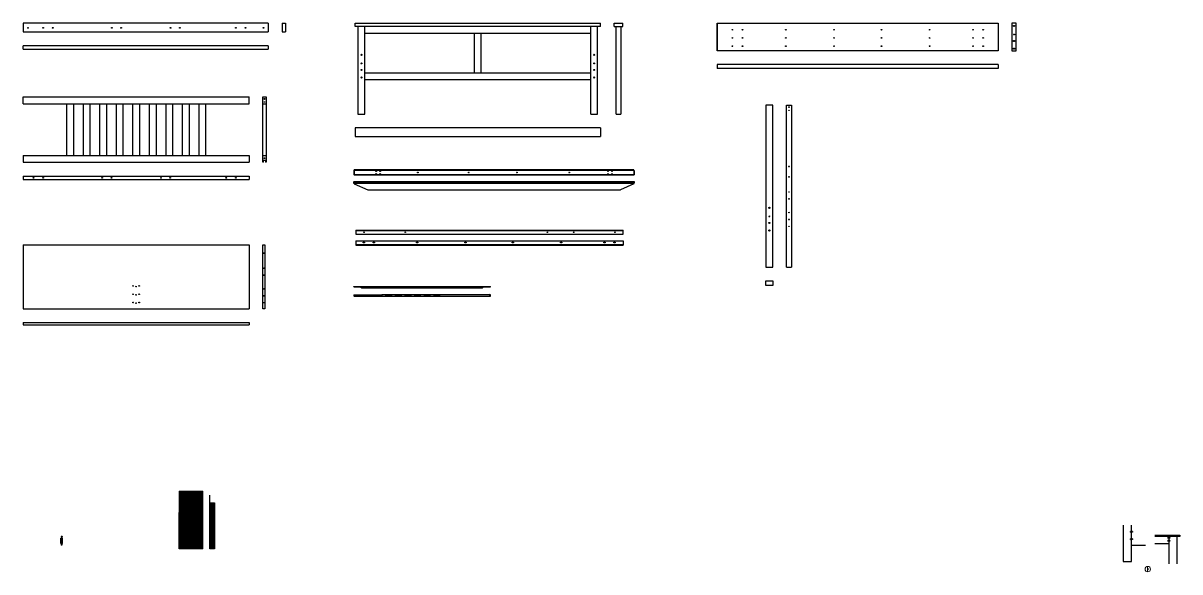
# Model space of a CAD drawing. Header units: millimetres. Extents: x 2629 to 4319, y -221 to 565.
# Drawn here: x 2629 to 3469, y -190 to 208 of the extents above; entities that cross this region are included whole.
import ezdxf

# ---------------------------------------------------------------- set-up
doc = ezdxf.new("R2010")
doc.units = ezdxf.units.MM
doc.linetypes.add('DASHED', pattern=[0.75, 0.5, -0.25])
for name, color, linetype, lineweight in [('A-SECT-MCUT', 8, 'Continuous', 25), ('linea tratteggiata', 111, 'Continuous', 18), ('sezionata', 2, 'Continuous', 18), ('struttura', 7, 'Continuous', 30)]:
    doc.layers.add(name, color=color, linetype=linetype, lineweight=lineweight)
doc.layers.add('giunzioni', color=5, linetype='Continuous')
doc.layers.add('riquadro', color=7, linetype='Continuous', true_color=0xffffff)

msp = doc.modelspace()

# ---------------------------------------------------------------- hatches: boundary and pattern name
at = {"layer": 'sezionata'}
h = msp.add_hatch(dxfattribs=at)
h.set_pattern_fill('ANSI31', color=256, scale=0.17)
h.paths.add_polyline_path([(2747.56, -146.89), (2745.66, -146.89), (2745.66, -146.29), (2747.56, -146.29), (2747.56, -131.49), (2742.56, -131.49), (2742.56, -146.89), (2742.56, -173.26), (2747.56, -173.26), (2747.56, -162.89), (2745.66, -162.89), (2745.66, -162.29), (2747.32, -162.29), (2747.56, -162.04), (2747.56, -157.76), (2747.31, -157.76), (2747.28, -157.89), (2747.09, -157.89), (2746.91, -157.87), (2746.9, -157.89), (2746.72, -157.89), (2746.54, -157.86), (2746.53, -157.89), (2746.34, -157.89), (2746.17, -157.85), (2746.16, -157.89), (2745.97, -157.89), (2745.76, -157.76), (2745.76, -157.41), (2746.11, -157.41), (2746.15, -157.29), (2746.33, -157.29), (2746.51, -157.3), (2746.52, -157.29), (2746.7, -157.29), (2746.88, -157.31), (2746.89, -157.29), (2747.08, -157.29), (2747.25, -157.33), (2747.26, -157.29), (2747.56, -157.29)])
h.paths.add_polyline_path([(2768.15, -140.03), (2764.65, -140.03), (2764.65, -173.26), (2768.15, -173.26), (2768.15, -159.58), (2767.17, -159.58), (2767.17, -159.43, -0.38199), (2766.47, -159.44), (2766.47, -159.58), (2766.29, -159.58), (2766.29, -157.62), (2767.27, -157.62), (2768.15, -157.62)])
h.paths.add_polyline_path([(2766, -146.59, -1), (2766.6, -146.59, -1)], flags=16)
h.paths.add_polyline_path([(2766.15, -146.59, -1), (2766.45, -146.59, -1)], flags=0)
h.paths.add_polyline_path([(2766.6, -162.47, -1), (2766, -162.47, -1)], flags=16)
h.paths.add_polyline_path([(2766.45, -162.47, -1), (2766.15, -162.47, -1)], flags=0)
h = msp.add_hatch(dxfattribs=at)
h.set_pattern_fill('ANSI31', color=256, scale=0.17)
h.paths.add_polyline_path([(2759.69, -131.49), (2747.56, -131.49), (2747.56, -146.29), (2749.46, -146.29), (2749.46, -146.89), (2747.56, -146.89), (2747.56, -157.06), (2751.55, -157.06, -0.751446), (2753.36, -157.58, -0.925391), (2751.41, -157.74), (2750.86, -157.74), (2750.86, -157.06, -0.257195), (2750.56, -157.29), (2750.54, -157.29, -0.377964), (2750.41, -157.44, -0.414214), (2750.56, -157.59, -0.414214), (2750.41, -157.74), (2748.01, -157.74, -0.414214), (2747.86, -157.59, -0.629016), (2748.01, -157.36, -0.262927), (2747.89, -157.29, -0.272109), (2747.56, -157.06), (2747.56, -158.11), (2747.56, -162.29), (2749.46, -162.29), (2749.46, -162.89), (2747.56, -162.89), (2747.56, -173.26), (2759.69, -173.26)])
h.paths.add_polyline_path([(2747.88, -157.89, -0.267949), (2748.01, -157.81), (2750.41, -157.81, -0.267949), (2750.54, -157.89)], flags=16)

# ---------------------------------------------------------------- linework, layer by layer
at = {"layer": 'A-SECT-MCUT'}
for p, q in [((2629.17, 208.35, 41.29), (2629.17, 201.95, 41.29)), ((2629.17, 201.95, 41.29), (2807.17, 201.95, 41.29)), ((2807.17, 208.35, 41.29), (2807.17, 201.95, 41.29)), ((2817.17, 208.35, 41.29), (2819.67, 208.35, 41.29)), ((2817.17, 208.35, 41.29), (2817.17, 201.95, 41.29)), ((2817.17, 201.95, 41.29), (2819.67, 201.95, 41.29)), ((2819.67, 208.35, 41.29), (2819.67, 201.95, 41.29)), ((2870.29, 208.35, 41.29), (3048.29, 208.35, 41.29)), ((2870.29, 205.85, 41.29), (2870.29, 208.35, 41.29)), ((2877.29, 142.35, 41.29), (2877.29, 205.85, 41.29)), ((3041.29, 142.35, 41.29), (3041.29, 205.85, 41.29)), ((3048.29, 205.85, 41.29), (3048.29, 208.35, 41.29)), ((3058.29, 205.85, 41.29), (3058.29, 208.35, 41.29)), ((3058.29, 205.85, 41.29), (3064.69, 205.85, 41.29)), ((3064.69, 205.85, 41.29), (3064.69, 208.35, 41.29)), ((3133.22, 208.35, 41.29), (3133.22, 188.35, 41.29)), ((3350.17, 208.35, 41.29), (3347.17, 208.35, 41.29)), ((3347.17, 208.35, 41.29), (3347.17, 188.35, 41.29)), ((3350.17, 188.35, 41.29), (3350.17, 208.35, 41.29)), ((2956.79, 172.35, 41.29), (2956.79, 200.85, 41.29)), ((2961.79, 172.35, 41.29), (2961.79, 200.85, 41.29)), ((2629.17, 189.45, 41.29), (2629.17, 191.95, 41.29)), ((2629.17, 189.45, 41.29), (2807.17, 189.45, 41.29)), ((2807.17, 191.95, 41.29), (2807.17, 189.45, 41.29)), ((3347.17, 188.35, 41.29), (3350.17, 188.35, 41.29)), ((3337.22, 178.35, 41.29), (3133.22, 178.35, 41.29)), ((3133.22, 178.35, 41.29), (3133.22, 175.45, 41.29)), ((3337.22, 178.35, 41.29), (3337.22, 175.45, 41.29)), ((2877.29, 172.35, 41.29), (3041.29, 172.35, 41.29)), ((3337.22, 175.45, 41.29), (3133.22, 175.45, 41.29)), ((2877.29, 167.35, 41.29), (3041.29, 167.35, 41.29)), ((2629.17, 154.81, 41.29), (2793.17, 154.81, 41.29)), ((2629.17, 149.81, 41.29), (2629.17, 154.81, 41.29)), ((2793.17, 149.81, 41.29), (2793.17, 154.81, 41.29)), ((2803.17, 107.31, 41.29), (2803.17, 154.81, 41.29)), ((2803.17, 154.81, 41.29), (2805.67, 154.81, 41.29)), ((2805.67, 154.81, 41.29), (2805.67, 107.31, 41.29)), ((2629.17, 149.81, 41.29), (2793.17, 149.81, 41.29)), ((2660.67, 149.81, 41.29), (2660.67, 112.31, 41.29)), ((2665.67, 149.81, 41.29), (2665.67, 112.31, 41.29)), ((2672.67, 149.81, 41.29), (2672.67, 112.31, 41.29)), ((2677.67, 149.81, 41.29), (2677.67, 112.31, 41.29)), ((2684.67, 149.81, 41.29), (2684.67, 112.31, 41.29)), ((2689.67, 149.81, 41.29), (2689.67, 112.31, 41.29)), ((2696.67, 149.81, 41.29), (2696.67, 112.31, 41.29)), ((2701.67, 149.81, 41.29), (2701.67, 112.31, 41.29)), ((2708.67, 149.81, 41.29), (2708.67, 112.31, 41.29)), ((2713.67, 149.81, 41.29), (2713.67, 112.31, 41.29)), ((2720.67, 149.81, 41.29), (2720.67, 112.31, 41.29)), ((2725.67, 149.81, 41.29), (2725.67, 112.31, 41.29)), ((2732.67, 149.81, 41.29), (2732.67, 112.31, 41.29)), ((2737.67, 149.81, 41.29), (2737.67, 112.31, 41.29)), ((2744.67, 149.81, 41.29), (2744.67, 112.31, 41.29)), ((2749.67, 149.81, 41.29), (2749.67, 112.31, 41.29)), ((2756.67, 149.81, 41.29), (2756.67, 112.31, 41.29)), ((2761.67, 149.81, 41.29), (2761.67, 112.31, 41.29)), ((2803.17, 149.81, 41.29), (2805.67, 149.81, 41.29)), ((3168.5, 148.77), (3168.5, 31.27)), ((3173.5, 148.77), (3168.5, 148.77)), ((3183.5, 148.77), (3187, 148.77)), ((3059.74, 142.35, 41.29), (3063.24, 142.35, 41.29)), ((2870.29, 132.35, 41.29), (2870.29, 125.95, 41.29)), ((3048.29, 132.35, 41.29), (3048.29, 125.95, 41.29)), ((2870.29, 125.95, 41.29), (3048.29, 125.95, 41.29)), ((2629.17, 112.31, 41.29), (2793.17, 112.31, 41.29)), ((2629.17, 112.31, 41.29), (2629.17, 107.31, 41.29)), ((2793.17, 112.31, 41.29), (2793.17, 107.31, 41.29)), ((2803.17, 112.31, 41.29), (2805.67, 112.31, 41.29)), ((2805.67, 112.31, 41.29), (2805.67, 112.31, 41.29)), ((2629.17, 107.31, 41.29), (2793.17, 107.31, 41.29)), ((2803.67, 107.31, 41.29), (2803.17, 107.31, 41.29)), ((2803.67, 107.31, 41.29), (2803.67, 108.81, 41.29)), ((2803.67, 108.81, 41.29), (2805.17, 108.81, 41.29)), ((2805.17, 108.81, 41.29), (2805.17, 107.31, 41.29)), ((2805.67, 107.31, 41.29), (2805.17, 107.31, 41.29)), ((2869.33, 101.45), (2869.33, 98.25)), ((3072.93, 101.45), (2869.33, 101.45)), ((3072.68, 101.75), (2869.58, 101.75)), ((2869.58, 101.45), (2869.58, 101.75)), ((2869.58, 101.45), (2869.58, 98.25)), ((3072.68, 101.45), (3072.68, 101.75)), ((3072.68, 101.45), (3072.68, 98.25)), ((3072.93, 101.45), (3072.93, 98.25)), ((2629.17, 97.31, 41.29), (2793.17, 97.31, 41.29)), ((2629.17, 97.31, 41.29), (2629.17, 94.81, 41.29)), ((2629.17, 94.81, 41.29), (2793.17, 94.81, 41.29)), ((2793.17, 97.31, 41.29), (2793.17, 94.81, 41.29)), ((3072.93, 98.25), (2869.33, 98.25)), ((2869.48, 93.25), (2869.33, 93.12)), ((2869.33, 93.12), (3072.93, 93.12)), ((2869.33, 93.12), (2869.33, 92.25)), ((2869.38, 92.25), (2869.38, 93.12)), ((2869.48, 93.25), (3072.78, 93.25)), ((2869.58, 98.25), (2869.58, 97.95)), ((3072.68, 97.95), (2869.58, 97.95)), ((2869.58, 91.73), (2869.58, 93.12)), ((3072.68, 98.25), (3072.68, 97.95)), ((3072.68, 91.73), (3072.68, 93.12)), ((3072.78, 93.25), (3072.93, 93.12)), ((3072.88, 92.25), (3072.88, 93.12)), ((3072.93, 93.12), (3072.93, 92.25)), ((2869.33, 92.25), (2869.38, 92.25)), ((2869.58, 92.25), (3072.68, 92.25)), ((2869.58, 91.73), (2879.44, 87.25)), ((2879.44, 87.25), (3062.82, 87.25)), ((3072.68, 91.73), (3062.82, 87.25)), ((3072.88, 92.25), (3072.93, 92.25)), ((3072.93, 92.25), (3072.88, 92.25)), ((2629.17, 47.36, 41.29), (2793.17, 47.36, 41.29)), ((2629.17, 47.36, 41.29), (2629.17, 0.86, 41.29)), ((2793.17, 47.36, 41.29), (2793.17, 0.86, 41.29)), ((3183.5, 31.27), (3187, 31.27)), ((3168.5, 21.27), (3173.5, 21.27)), ((3168.5, 17.77), (3168.5, 21.27)), ((3173.5, 17.77), (3168.5, 17.77)), ((3173.5, 21.27), (3173.5, 17.77)), ((2629.17, 0.86, 41.29), (2793.17, 0.86, 41.29)), ((2629.17, -9.14, 41.29), (2629.17, -10.64, 41.29)), ((2629.17, -9.14, 41.29), (2793.17, -9.14, 41.29)), ((2629.17, -10.64, 41.29), (2793.17, -10.64, 41.29)), ((2793.17, -9.14, 41.29), (2793.17, -10.64, 41.29))]:
    msp.add_line(p, q, dxfattribs=at)
at = {"layer": 'A-SECT-MCUT', "elevation": 41.29}
for points in [[(2807.17, 208.35), (2629.17, 208.35)], [(3048.29, 205.85), (2870.29, 205.85)], [(2872.29, 205.85), (2872.29, 142.35), (2877.29, 142.35)], [(3041.29, 142.35), (3046.29, 142.35), (3046.29, 205.85)], [(3058.29, 208.35), (3064.69, 208.35)], [(3059.74, 142.35), (3059.74, 205.85)], [(3063.24, 205.85), (3063.24, 142.35)], [(3041.29, 200.85), (2877.29, 200.85)], [(2807.17, 191.95), (2629.17, 191.95)], [(3048.29, 132.35), (2870.29, 132.35)]]:
    msp.add_lwpolyline(points, dxfattribs=at)
for points in [[(3133.22, 208.35), (3337.17, 208.35), (3337.17, 188.35), (3133.22, 188.35)], [(2803.17, 47.36), (2804.67, 47.36), (2804.67, 0.86), (2803.17, 0.86)]]:
    msp.add_lwpolyline(points, close=True, dxfattribs=at)
at = {"layer": 'A-SECT-MCUT'}
for points in [[(3168.5, 31.27), (3173.5, 31.27), (3173.5, 148.77)], [(3183.5, 31.27), (3183.5, 148.77)], [(3187, 148.77), (3187, 31.27)]]:
    msp.add_lwpolyline(points, dxfattribs=at)
for centre, radius in [((2632.7, 204.98, 41.29), 0.3), ((2643.67, 204.98, 41.29), 0.3), ((2650.67, 204.98, 41.29), 0.3), ((2650.67, 204.98, 41.29), 0.3), ((2693.57, 204.98, 41.29), 0.3), ((2693.57, 204.98, 41.29), 0.3), ((2700.27, 204.98, 41.29), 0.3), ((2736.26, 204.98, 41.29), 0.3), ((2742.96, 204.98, 41.29), 0.3), ((2742.96, 204.98, 41.29), 0.3), ((2783.67, 204.98, 41.29), 0.3), ((2783.67, 204.98, 41.29), 0.3), ((2790.67, 204.98, 41.29), 0.3), ((2803.64, 204.98, 41.29), 0.3), ((2803.64, 204.98, 41.29), 0.3), ((3144.15, 203.59), 0.25), ((3151.5, 203.59), 0.25), ((3182.95, 203.59), 0.25), ((3217.95, 203.59), 0.25), ((3252.39, 203.59), 0.25), ((3287.39, 203.59), 0.25), ((3318.89, 203.59), 0.25), ((3326.24, 203.59), 0.25), ((3348.67, 206.35, 41.29), 0.4), ((3144.15, 197.59), 0.25), ((3151.5, 197.59), 0.25), ((3182.95, 197.59), 0.25), ((3217.95, 197.59), 0.25), ((3252.39, 197.59), 0.25), ((3287.39, 197.59), 0.25), ((3318.89, 197.59), 0.25), ((3326.24, 197.59), 0.25), ((3348.67, 195.36, 41.29), 0.4), ((3348.67, 200.11, 41.29), 0.3), ((2874.79, 185.35, 41.29), 0.4), ((3043.79, 185.35, 41.29), 0.4), ((3144.15, 191.59), 0.25), ((3151.5, 191.59), 0.25), ((3182.95, 191.59), 0.25), ((3217.95, 191.59), 0.25), ((3252.39, 191.59), 0.25), ((3287.39, 191.59), 0.25), ((3318.89, 191.59), 0.25), ((3326.24, 191.59), 0.25), ((3348.67, 189.85, 41.29), 0.4), ((3348.67, 189.85, 41.29), 0.4), ((2874.79, 179.11, 41.29), 0.3), ((3043.79, 179.11, 41.29), 0.3), ((2874.79, 174.36, 41.29), 0.4), ((2874.79, 168.85, 41.29), 0.4), ((3043.79, 174.36, 41.29), 0.4), ((3043.79, 168.85, 41.29), 0.4), ((2804.42, 153.31, 41.29), 0.3), ((2804.42, 153.31, 41.29), 0.3), ((2804.42, 151.11, 41.29), 0.2), ((3185.25, 147.27), 0.3), ((3185.25, 147.27), 0.3), ((3185.25, 145.07), 0.2), ((2804.42, 110.31, 41.29), 0.3), ((2804.42, 110.31, 41.29), 0.3), ((2885.46, 100.83, -41.29), 0.25), ((2888.46, 100.83, -41.29), 0.25), ((3053.8, 100.83, -41.29), 0.25), ((3056.8, 100.83, -41.29), 0.25), ((3185.25, 104.27), 0.3), ((2636.67, 96.06, 41.29), 0.3), ((2643.67, 96.06, 41.29), 0.3), ((2643.67, 96.06, 41.29), 0.3), ((2686.57, 96.06, 41.29), 0.3), ((2686.57, 96.06, 41.29), 0.3), ((2693.27, 96.06, 41.29), 0.3), ((2729.26, 96.06, 41.29), 0.3), ((2735.96, 96.06, 41.29), 0.3), ((2735.96, 96.06, 41.29), 0.3), ((2776.67, 96.06, 41.29), 0.3), ((2776.67, 96.06, 41.29), 0.3), ((2783.67, 96.06, 41.29), 0.3), ((2885.46, 98.84, -41.29), 0.25), ((2888.46, 98.84, -41.29), 0.25), ((2915.73, 99.9, -41.29), 0.25), ((2952.73, 99.9, -41.29), 0.25), ((2987.73, 99.9, -41.29), 0.25), ((3025.73, 99.9, -41.29), 0.25), ((3053.8, 98.84, -41.29), 0.25), ((3056.8, 98.84, -41.29), 0.25), ((3185.25, 96.77), 0.3), ((3185.25, 85.77), 0.2), ((3185.25, 80.77), 0.3), ((3171, 74.27), 0.4), ((3171, 68.03), 0.3), ((3171, 68.03), 0.3), ((3185.25, 70.77), 0.2), ((3171, 63.28), 0.4), ((3185.25, 65.77), 0.3), ((3185.25, 65.77), 0.3), ((3185.25, 60.77), 0.2), ((3171, 57.77), 0.4), ((2803.92, 41.36, 41.29), 0.3), ((2803.92, 25.36, 41.29), 0.3), ((2803.92, 30.36, 41.29), 0.2), ((2708.95, 17.49), 0.25), ((2711.17, 17.01), 0.25), ((2713.38, 17.49), 0.25), ((2708.95, 11.49), 0.25), ((2711.17, 11.01), 0.25), ((2713.38, 11.49), 0.25), ((2803.92, 10.36, 41.29), 0.3), ((2803.92, 10.36, 41.29), 0.3), ((2803.92, 15.36, 41.29), 0.2), ((2708.95, 5.49), 0.25), ((2711.17, 5.01), 0.25), ((2713.38, 5.49), 0.25), ((2803.92, 5.36, 41.29), 0.2)]:
    msp.add_circle(centre, radius, dxfattribs=at)
at = {"layer": 'giunzioni'}
for p, q in [((2870.64, 58.12, 41.29), (2870.64, 57.72, 41.29)), ((2870.64, 58.12, 41.29), (3064.94, 58.12, 41.29)), ((2870.64, 57.72, 41.29), (3064.94, 57.72, 41.29)), ((2870.64, 57.72, 41.29), (2870.64, 55.22, 41.29)), ((2870.64, 55.22, 41.29), (3064.94, 55.22, 41.29)), ((3064.94, 57.72, 41.29), (3064.94, 58.12, 41.29)), ((3064.94, 55.22, 41.29), (3064.94, 57.72, 41.29)), ((2870.64, 50.22, 41.29), (2870.64, 47.16, 41.29)), ((2870.64, 50.22, 41.29), (3064.94, 50.22, 41.29)), ((2870.64, 47.56, 41.29), (3064.94, 47.56, 41.29)), ((2870.64, 47.16, 41.29), (3064.94, 47.16, 41.29)), ((3064.94, 50.22, 41.29), (3064.94, 47.16, 41.29)), ((2869.23, 17.06, 41.29), (2968.57, 17.06, 41.29)), ((2869.23, 16.76, 41.29), (2869.23, 17.06, 41.29)), ((2968.57, 16.76, 41.29), (2968.57, 17.06, 41.29)), ((2869.23, 16.76, 41.29), (2968.57, 16.76, 41.29)), ((2869.58, 11.06, 41.29), (2889.58, 11.06, 41.29)), ((2869.58, 10.16, 41.29), (2889.58, 10.16, 41.29)), ((2874.23, 16.76, 41.29), (2874.98, 16.06, 41.29)), ((2874.98, 16.06, 41.29), (2962.81, 16.06, 41.29)), ((2889.58, 11.21, 41.29), (2968.02, 11.21, 41.29)), ((2889.58, 11.21, 41.29), (2889.58, 10.01, 41.29)), ((2889.58, 10.01, 41.29), (2968.02, 10.01, 41.29)), ((2963.57, 16.76, 41.29), (2962.81, 16.06, 41.29)), ((2745.81, -146.29), (2745.66, -146.44)), ((2745.66, -146.74), (2745.66, -146.44)), ((2745.81, -146.89), (2745.66, -146.74)), ((2745.81, -146.29), (2745.81, -146.89)), ((2745.81, -146.29), (2749.31, -146.29)), ((2745.81, -146.89), (2749.31, -146.89)), ((2749.31, -146.29), (2749.46, -146.44)), ((2749.31, -146.29), (2749.31, -146.89)), ((2749.31, -146.89), (2749.46, -146.74)), ((2749.46, -146.44), (2749.46, -146.74)), ((2745.76, -157.41), (2745.76, -157.76)), ((2745.97, -157.89), (2746.15, -157.29)), ((2746.16, -157.89), (2746.33, -157.29)), ((2746.34, -157.89), (2746.52, -157.29)), ((2746.53, -157.89), (2746.7, -157.29)), ((2746.72, -157.89), (2746.89, -157.29)), ((2746.9, -157.89), (2747.08, -157.29)), ((2747.09, -157.89), (2747.26, -157.29)), ((2747.28, -157.89), (2747.45, -157.29)), ((2747.56, -157.06), (2747.56, -158.11)), ((2750.56, -157.29), (2747.86, -157.29)), ((2747.86, -157.59), (2747.86, -157.59)), ((2747.86, -157.89), (2750.56, -157.89)), ((2747.86, -157.89), (2747.86, -157.89)), ((2750.41, -157.36), (2748.01, -157.36)), ((2748.01, -157.44), (2750.41, -157.44)), ((2750.41, -157.74), (2748.01, -157.74)), ((2750.41, -157.81), (2748.01, -157.81)), ((2750.56, -157.59), (2750.56, -157.59)), ((2750.56, -157.89), (2750.56, -157.89)), ((2750.86, -157.06), (2750.86, -158.11)), ((2751.41, -157.44), (2750.86, -157.44)), ((2751.41, -157.74), (2750.86, -157.74)), ((2766.29, -159.58), (2766.29, -157.62)), ((2767.27, -157.62), (2766.29, -157.62)), ((2766.47, -158.65), (2766.47, -158.25)), ((2766.47, -159.58), (2766.47, -159.44)), ((2767.17, -158.65), (2767.17, -158.25)), ((2767.17, -159.58), (2767.17, -159.43)), ((2767.27, -158.34), (2767.27, -157.62)), ((2767.27, -157.62), (2768.15, -157.62)), ((2768.02, -157.92), (2767.27, -157.92)), ((2767.27, -158.34), (2768.02, -158.34)), ((2767.27, -158.79), (2767.27, -158.4)), ((2767.27, -158.4), (2768.02, -158.4)), ((2767.28, -159.58), (2767.28, -159.29)), ((2767.42, -159.18), (2767.42, -158.54)), ((2767.87, -158.54), (2767.42, -158.54)), ((2767.87, -159.18), (2767.42, -159.18)), ((2767.87, -159.18), (2767.87, -158.54)), ((2768.15, -157.62), (2768.02, -157.62)), ((2768.02, -158.34), (2768.02, -157.62)), ((2768.02, -159.58), (2768.02, -158.4)), ((2768.15, -159.58), (2768.15, -157.62)), ((2657.67, -165.6), (2656.62, -165.6)), ((2656.8, -164.1), (2657.5, -164.1)), ((2656.8, -164.1), (2656.8, -164.48)), ((2657.5, -164.48), (2656.8, -164.48)), ((2656.85, -168.6), (2656.85, -165.9)), ((2656.85, -165.9), (2656.85, -165.9)), ((2656.92, -166.05), (2656.92, -168.45)), ((2657, -164.48), (2657, -165.6)), ((2657, -166.05), (2657, -168.45)), ((2657.15, -165.9), (2657.15, -165.9)), ((2657.3, -164.48), (2657.3, -165.6)), ((2657.3, -168.45), (2657.3, -166.05)), ((2657.37, -166.05), (2657.37, -168.45)), ((2657.45, -165.9), (2657.45, -168.6)), ((2657.5, -164.1), (2657.5, -164.48)), ((2745.81, -162.29), (2745.66, -162.44)), ((2745.66, -162.74), (2745.66, -162.44)), ((2745.81, -162.89), (2745.66, -162.74)), ((2745.81, -162.29), (2745.81, -162.89)), ((2745.81, -162.29), (2749.31, -162.29)), ((2745.81, -162.89), (2749.31, -162.89)), ((2749.31, -162.29), (2749.46, -162.44)), ((2749.31, -162.29), (2749.31, -162.89)), ((2749.31, -162.89), (2749.46, -162.74)), ((2749.46, -162.44), (2749.46, -162.74)), ((2766.47, -159.58), (2766.29, -159.58)), ((2768.15, -159.58), (2767.17, -159.58)), ((3433.16, -160.79), (3433.16, -161.15)), ((3433.16, -160.79), (3433.24, -160.79)), ((3433.16, -161.15), (3433.24, -161.15)), ((3433.16, -166.16), (3433.16, -166.53)), ((3433.16, -166.16), (3433.24, -166.16)), ((3433.16, -166.53), (3433.24, -166.53)), ((3434.23, -160.79), (3433.24, -160.79)), ((3433.24, -161.15), (3433.24, -160.79)), ((3434.23, -160.9), (3433.24, -160.9)), ((3433.24, -161.03), (3434.23, -161.03)), ((3434.23, -161.15), (3433.24, -161.15)), ((3434.23, -166.16), (3433.24, -166.16)), ((3433.24, -166.53), (3433.24, -166.16)), ((3434.23, -166.27), (3433.24, -166.27)), ((3433.24, -166.41), (3434.23, -166.41)), ((3434.23, -166.53), (3433.24, -166.53)), ((3434.23, -161.15), (3434.23, -160.79)), ((3434.23, -161.12), (3434.23, -160.82)), ((3434.23, -160.82), (3434.63, -160.82)), ((3434.63, -161.12), (3434.23, -161.12)), ((3434.23, -166.53), (3434.23, -166.16)), ((3434.23, -166.49), (3434.23, -166.2)), ((3434.23, -166.2), (3434.63, -166.2)), ((3434.63, -166.49), (3434.23, -166.49)), ((3434.26, -160.82), (3434.26, -161.12)), ((3434.26, -166.2), (3434.26, -166.49)), ((3434.3, -160.82), (3434.3, -161.12)), ((3434.3, -166.2), (3434.3, -166.49)), ((3434.33, -160.82), (3434.33, -161.12)), ((3434.33, -166.2), (3434.33, -166.49)), ((3434.36, -160.82), (3434.36, -161.12)), ((3434.36, -166.2), (3434.36, -166.49)), ((3434.4, -160.82), (3434.4, -161.12)), ((3434.4, -166.2), (3434.4, -166.49)), ((3434.43, -160.82), (3434.43, -161.12)), ((3434.43, -166.2), (3434.43, -166.49)), ((3434.46, -160.82), (3434.46, -161.12)), ((3434.46, -166.2), (3434.46, -166.49)), ((3434.5, -160.82), (3434.5, -161.12)), ((3434.5, -166.2), (3434.5, -166.49)), ((3434.53, -160.82), (3434.53, -161.12)), ((3434.53, -166.2), (3434.53, -166.49)), ((3434.56, -160.82), (3434.56, -161.12)), ((3434.56, -166.2), (3434.56, -166.49)), ((3434.6, -160.82), (3434.6, -161.12)), ((3434.6, -166.2), (3434.6, -166.49)), ((3434.63, -160.82), (3434.63, -161.12)), ((3434.63, -166.2), (3434.63, -166.49)), ((3460.33, -165.51), (3460.33, -165.29)), ((3460.33, -167.68), (3460.33, -167.46)), ((3461.72, -165.22), (3460.4, -165.22)), ((3460.4, -165.22), (3460.4, -165.58)), ((3461.72, -165.29), (3460.4, -165.29)), ((3461.72, -165.36), (3460.4, -165.36)), ((3461.72, -165.43), (3460.4, -165.43)), ((3461.72, -165.51), (3460.4, -165.51)), ((3461.72, -165.58), (3460.4, -165.58)), ((3461.72, -167.39), (3460.4, -167.39)), ((3460.4, -167.39), (3460.4, -167.75)), ((3461.72, -167.46), (3460.4, -167.46)), ((3461.72, -167.53), (3460.4, -167.53)), ((3461.72, -167.61), (3460.4, -167.61)), ((3461.72, -167.68), (3460.4, -167.68)), ((3461.72, -167.75), (3460.4, -167.75)), ((3461.72, -165.22), (3461.72, -165.58)), ((3461.72, -167.39), (3461.72, -167.75)), ((3461.8, -165.51), (3461.8, -165.29)), ((3461.8, -167.68), (3461.8, -167.46)), ((2657.67, -168.9), (2656.62, -168.9)), ((2656.85, -168.6), (2656.85, -168.6)), ((2656.85, -169.19), (2657.45, -169.01)), ((2656.85, -169.38), (2657.45, -169.2)), ((2656.85, -169.56), (2657.45, -169.39)), ((2656.85, -169.75), (2657.45, -169.57)), ((2656.85, -169.93), (2657.45, -169.76)), ((2656.85, -170.12), (2657.45, -169.95)), ((2656.85, -170.31), (2657.45, -170.13)), ((2656.85, -170.49), (2657.45, -170.32)), ((2657.32, -170.7), (2656.97, -170.7)), ((2657.15, -168.6), (2657.15, -168.6))]:
    msp.add_line(p, q, dxfattribs=at)
at = {"layer": 'giunzioni', "elevation": 41.29}
for points in [[(2876.17, 49.31), (2876.77, 49.31, -0.414214), (2876.97, 49.11), (2876.97, 49.01, -0.414214), (2876.77, 48.81), (2876.17, 48.81, -0.414214), (2875.97, 49.01), (2875.97, 49.11, -0.414214)], [(2883.52, 49.31), (2884.12, 49.31, -0.414214), (2884.32, 49.11), (2884.32, 49.01, -0.414214), (2884.12, 48.81), (2883.52, 48.81, -0.414214), (2883.32, 49.01), (2883.32, 49.11, -0.414214)], [(2915.02, 49.31), (2915.62, 49.31, -0.414214), (2915.82, 49.11), (2915.82, 49.01, -0.414214), (2915.62, 48.81), (2915.02, 48.81, -0.414214), (2914.82, 49.01), (2914.82, 49.11, -0.414214)], [(2950.02, 49.31), (2950.62, 49.31, -0.414214), (2950.82, 49.11), (2950.82, 49.01, -0.414214), (2950.62, 48.81), (2950.02, 48.81, -0.414214), (2949.82, 49.01), (2949.82, 49.11, -0.414214)], [(2984.46, 49.31), (2985.06, 49.31, -0.414214), (2985.26, 49.11), (2985.26, 49.01, -0.414214), (2985.06, 48.81), (2984.46, 48.81, -0.414214), (2984.26, 49.01), (2984.26, 49.11, -0.414214)], [(3019.46, 49.31), (3020.06, 49.31, -0.414214), (3020.26, 49.11), (3020.26, 49.01, -0.414214), (3020.06, 48.81), (3019.46, 48.81, -0.414214), (3019.26, 49.01), (3019.26, 49.11, -0.414214)], [(3050.96, 49.31), (3051.56, 49.31, -0.414214), (3051.76, 49.11), (3051.76, 49.01, -0.414214), (3051.56, 48.81), (3050.96, 48.81, -0.414214), (3050.76, 49.01), (3050.76, 49.11, -0.414214)], [(3058.31, 49.31), (3058.91, 49.31, -0.414214), (3059.11, 49.11), (3059.11, 49.01, -0.414214), (3058.91, 48.81), (3058.31, 48.81, -0.414214), (3058.11, 49.01), (3058.11, 49.11, -0.414214)], [(2892.78, 10.86), (2896.38, 10.86, -0.414214), (2896.58, 10.66), (2896.58, 10.56, -0.414214), (2896.38, 10.36), (2892.78, 10.36, -0.414214), (2892.58, 10.56), (2892.58, 10.66, -0.414214)], [(2899.78, 10.86), (2903.38, 10.86, -0.414214), (2903.58, 10.66), (2903.58, 10.56, -0.414214), (2903.38, 10.36), (2899.78, 10.36, -0.414214), (2899.58, 10.56), (2899.58, 10.66, -0.414214)], [(2906.78, 10.86), (2910.38, 10.86, -0.414214), (2910.58, 10.66), (2910.58, 10.56, -0.414214), (2910.38, 10.36), (2906.78, 10.36, -0.414214), (2906.58, 10.56), (2906.58, 10.66, -0.414214)], [(2913.78, 10.86), (2917.38, 10.86, -0.414214), (2917.58, 10.66), (2917.58, 10.56, -0.414214), (2917.38, 10.36), (2913.78, 10.36, -0.414214), (2913.58, 10.56), (2913.58, 10.66, -0.414214)], [(2920.78, 10.86), (2924.38, 10.86, -0.414214), (2924.58, 10.66), (2924.58, 10.56, -0.414214), (2924.38, 10.36), (2920.78, 10.36, -0.414214), (2920.58, 10.56), (2920.58, 10.66, -0.414214)], [(2927.78, 10.86), (2931.38, 10.86, -0.414214), (2931.58, 10.66), (2931.58, 10.56, -0.414214), (2931.38, 10.36), (2927.78, 10.36, -0.414214), (2927.58, 10.56), (2927.58, 10.66, -0.414214)]]:
    msp.add_lwpolyline(points, format="xyb", close=True, dxfattribs=at)
at = {"layer": 'giunzioni'}
for points in [[(2747.56, -157.41), (2745.76, -157.41)], [(2745.76, -157.76), (2747.56, -157.76)], [(2656.97, -170.7), (2656.97, -168.9)], [(2657.32, -168.9), (2657.32, -170.7)]]:
    msp.add_lwpolyline(points, dxfattribs=at)
for centre, radius in [((2876.67, 56.47), 0.25), ((2906.67, 56.47), 0.25), ((3009.79, 56.47), 0.25), ((3028.91, 56.47), 0.25), ((3058.91, 56.47), 0.25), ((2869.74, 10.63, 82.58), 0.25), ((2967.86, 10.58, 41.29), 0.25), ((2766.3, -146.59), 0.3), ((2766.3, -146.59), 0.15), ((2766.81, -159.04), 0.525), ((2766.81, -159.04), 0.176), ((2766.3, -162.47), 0.3), ((2766.3, -162.47), 0.15)]:
    msp.add_circle(centre, radius, dxfattribs=at)
for centre, radius, start, end in [((2869.69, 10.61, 41.29), 0.464, 103.94232, 256.0587), ((2967.97, 10.61, 41.29), 0.603, 275.22597, 84.77505), ((2747.92, -156.9), 0.389, 204.28296, 261.97725), ((2747.92, -158.27), 0.389, 98.02275, 155.71704), ((2748.01, -157.59), 0.15, 90, 180), ((2748.01, -157.59), 0.15, 180, 270), ((2748.01, -157.21), 0.15, 210, 270), ((2748.01, -157.96), 0.15, 90, 150), ((2750.41, -157.21), 0.15, 270, 330), ((2750.41, -157.59), 0.15, 0, 90), ((2750.41, -157.59), 0.15, 270, 0), ((2750.41, -157.96), 0.15, 30, 90), ((2750.51, -156.9), 0.389, 278.02275, 335.71704), ((2750.51, -158.27), 0.389, 24.28296, 81.97725), ((2766.82, -158.25), 0.35, 0, 180), ((2656.46, -165.95), 0.389, 8.02275, 65.71704), ((2656.77, -166.05), 0.15, 0, 60), ((2657.15, -166.05), 0.15, 90, 180), ((2657.15, -166.05), 0.15, 0, 90), ((2657.52, -166.05), 0.15, 120, 180), ((2657.83, -165.95), 0.389, 114.28296, 171.97725), ((2656.46, -168.55), 0.389, 294.28296, 351.97725), ((2656.77, -168.45), 0.15, 300, 0), ((2657.15, -168.45), 0.15, 180, 270), ((2657.15, -168.45), 0.15, 270, 0), ((2657.52, -168.45), 0.15, 180, 240), ((2657.83, -168.55), 0.389, 188.02275, 245.71704)]:
    msp.add_arc(centre, radius, start, end, dxfattribs=at)
for points in [[(3460.4, -165.22), (3460.37, -165.22), (3460.33, -165.25), (3460.33, -165.29)], [(3460.4, -165.58), (3460.37, -165.58), (3460.33, -165.54), (3460.33, -165.51)], [(3460.4, -167.39), (3460.37, -167.39), (3460.33, -167.43), (3460.33, -167.46)], [(3460.4, -167.75), (3460.37, -167.75), (3460.33, -167.72), (3460.33, -167.68)], [(3461.72, -165.22), (3461.76, -165.22), (3461.8, -165.25), (3461.8, -165.29)], [(3461.8, -165.51), (3461.8, -165.54), (3461.76, -165.58), (3461.72, -165.58)], [(3461.72, -167.39), (3461.76, -167.39), (3461.8, -167.43), (3461.8, -167.46)], [(3461.8, -167.68), (3461.8, -167.72), (3461.76, -167.75), (3461.72, -167.75)]]:
    msp.add_open_spline(points, degree=3, dxfattribs=at)
at = {"layer": 'linea tratteggiata'}
for p, q in [((2742.56, -131.49), (2747.56, -131.49)), ((2747.56, -131.49), (2759.69, -131.49)), ((2759.69, -131.49), (2759.69, -173.26)), ((2768.15, -140.03), (2764.65, -140.03)), ((2742.56, -173.26), (2747.56, -173.26)), ((2759.69, -173.26), (2747.56, -173.26)), ((2768.15, -173.26), (2764.65, -173.26))]:
    msp.add_line(p, q, dxfattribs=at)
at = {"layer": 'riquadro', "linetype": 'Continuous'}
for p, q in [((2749.25, -146.89), (2749.46, -146.67)), ((2747.32, -162.29), (2747.56, -162.04))]:
    msp.add_line(p, q, dxfattribs=at)
at = {"layer": 'sezionata'}
for p, q in [((3461.06, -165.22), (3460.33, -165.22)), ((3460.33, -165.22), (3460.33, -165.58)), ((3461.06, -165.58), (3460.33, -165.58)), ((3461.06, -167.39), (3460.33, -167.39)), ((3460.33, -167.39), (3460.33, -167.75)), ((3461.06, -167.75), (3460.33, -167.75)), ((3461.06, -165.22), (3461.8, -165.22)), ((3461.06, -165.58), (3461.8, -165.58)), ((3461.06, -167.39), (3461.8, -167.39)), ((3461.06, -167.75), (3461.8, -167.75)), ((3461.8, -165.22), (3461.8, -165.58)), ((3461.8, -167.39), (3461.8, -167.75))]:
    msp.add_line(p, q, dxfattribs=at)
at = {"layer": 'sezionata', "linetype": 'DASHED', "ltscale": 15}
for p, q in [((3445.45, -186.09), (3445.45, -190.09)), ((3445.52, -187.43), (3445.45, -187.43)), ((3445.45, -187.43), (3445.45, -188.76)), ((3445.52, -188.76), (3445.45, -188.76)), ((3445.52, -187.49), (3445.52, -187.43)), ((3445.52, -188.69), (3445.52, -187.49)), ((3445.91, -187.49), (3445.52, -187.49)), ((3445.91, -187.79), (3445.52, -187.79)), ((3445.91, -188.39), (3445.52, -188.39)), ((3445.91, -188.69), (3445.52, -188.69)), ((3445.52, -188.69), (3445.52, -188.69)), ((3445.52, -188.69), (3445.52, -188.76)), ((3445.91, -188.69), (3445.91, -187.49)), ((3445.91, -187.62), (3445.91, -187.49)), ((3445.95, -187.62), (3445.91, -187.62)), ((3445.91, -188.57), (3445.91, -188.69)), ((3445.95, -188.57), (3445.91, -188.57)), ((3445.95, -188.57), (3445.95, -187.62))]:
    msp.add_line(p, q, dxfattribs=at)
at = {"layer": 'sezionata'}
for centre, radius in [((2766.3, -146.59), 0.3), ((2766.3, -162.47), 0.3), ((3445.75, -188.09), 2)]:
    msp.add_circle(centre, radius, dxfattribs=at)
at = {"layer": 'struttura'}
for p, q in [((2742.56, -131.49), (2742.56, -146.89)), ((2747.56, -131.49), (2747.56, -146.29)), ((2742.56, -173.26), (2742.56, -146.89)), ((2747.56, -146.89), (2747.56, -162.29)), ((2747.56, -157.06), (2747.56, -158.11)), ((2747.56, -157.06), (2751.55, -157.06)), ((2747.56, -158.11), (2751.55, -158.11)), ((2752.43, -158.14), (2752.43, -156.61)), ((2752.43, -157.03), (2752.63, -157.03)), ((2753.19, -158.14), (2752.43, -158.14)), ((2752.63, -157.03), (2752.63, -156.64)), ((2768.02, -159.29), (2767.27, -159.29)), ((3427.9, -156.12), (3427.9, -182.67)), ((3433.9, -182.67), (3433.9, -156.12)), ((2656.62, -169.44), (2656.62, -165.6)), ((2657.68, -169.44), (2657.68, -165.6)), ((2747.56, -162.89), (2747.56, -173.26)), ((3433.15, -160.77), (3433.9, -160.77)), ((3433.15, -160.77), (3433.15, -161.17)), ((3433.15, -161.17), (3433.9, -161.17)), ((3433.15, -166.14), (3433.9, -166.14)), ((3433.15, -166.14), (3433.15, -166.54)), ((3433.15, -166.54), (3433.9, -166.54)), ((3434.65, -160.77), (3433.9, -160.77)), ((3434.65, -161.17), (3433.9, -161.17)), ((3434.65, -166.14), (3433.9, -166.14)), ((3434.65, -166.54), (3433.9, -166.54)), ((3434.65, -160.77), (3434.65, -161.17)), ((3434.65, -166.14), (3434.65, -166.54)), ((3450.83, -163.51), (3469.06, -163.51)), ((3469.06, -164.51), (3450.83, -164.51)), ((3461.06, -164.51), (3461.06, -184.26)), ((3467.06, -184.26), (3467.06, -164.51)), ((3469.06, -163.51), (3469.06, -164.51)), ((3433.9, -170.67), (3444.15, -170.67)), ((3450.83, -169.51), (3461.06, -169.51)), ((3427.9, -182.67), (3433.9, -182.67))]:
    msp.add_line(p, q, dxfattribs=at)
for points in [[(2764.65, -173.26), (2764.65, -134.39)], [(2768.15, -140.03), (2768.15, -173.26)]]:
    msp.add_lwpolyline(points, dxfattribs=at)
for points in [[(2749.46, -146.29), (2745.66, -146.29), (2745.66, -146.89), (2749.46, -146.89)], [(2749.46, -162.29), (2745.66, -162.29), (2745.66, -162.89), (2749.46, -162.89)]]:
    msp.add_lwpolyline(points, close=True, dxfattribs=at)
msp.add_circle((2752.38, -157.58), 0.98, dxfattribs=at)

doc.saveas('drawing.dxf')
